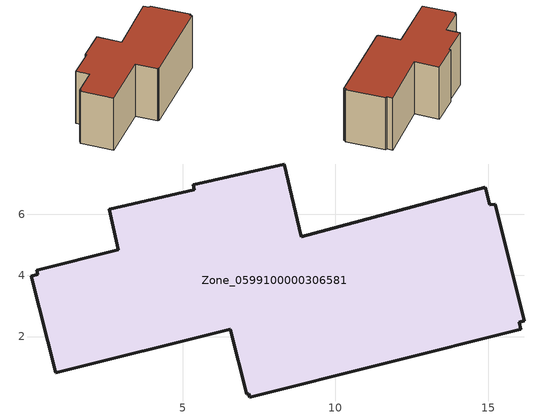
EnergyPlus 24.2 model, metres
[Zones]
Zone_0599100000306581
 floor ground (C_G): 6.56,2.24 0.84,0.81 0.04,3.97 0.26,4.04 0.22,4.17 2.89,4.83 2.59,6.17 5.38,6.81 5.35,6.97 8.33,7.65 8.88,5.26 14.91,6.89 15.05,6.32 15.23,6.34 16.19,2.51 16.01,2.46 16.07,2.25 7.2,0.02 7.17,0.13 7.09,0.11 z0
 wall outside (C_F): 5.35,6.97 5.38,6.81 2.59,6.17 2.89,4.83 0.22,4.17 0.26,4.04 0.04,3.97 0.84,0.81 6.56,2.24 7.09,0.11 7.17,0.13 7.2,0.02 16.07,2.25 16.01,2.46 16.19,2.51 15.23,6.34 15.05,6.32 14.91,6.89 8.88,5.26 8.33,7.65 5.35,6.97 z0:5.78
 roof outside (C_R): 0.22,4.17 0.26,4.04 0.04,3.97 0.84,0.81 6.56,2.24 7.09,0.11 7.17,0.13 7.2,0.02 16.07,2.25 16.01,2.46 16.19,2.51 15.23,6.34 15.05,6.32 14.91,6.89 8.88,5.26 8.33,7.65 5.35,6.97 5.38,6.81 2.59,6.17 2.89,4.83 z5.78
[BUILDING]
Pand.0599100000306581: North Axis=0; Terrain=City; Loads Convergence Tolerance Value=0.04; Temperature Convergence Tolerance Value=0.4; Solar Distribution=FullExterior; Maximum Number of Warmup Days=25; Minimum Number of Warmup Days=1
[Site:Location]
Rotterdam.The.Hague.AP_ZH_NLD Design_Conditions: Latitude=51.96; Longitude=4.45; Time Zone=1; Elevation=-4.5
[SITE:GROUNDTEMPERATURE:BUILDINGSURFACE]
18, 18, 18, 18, 18, 18, 18, 18, 18, 18, 18, 18
[MATERIAL] Thermal Absorptance=0.9; Solar Absorptance=0.7; Visible Absorptance=0.7
Name | Roughness | Thickness | Conductivity | Density | Specific Heat
G.TI.1965-1974 | MediumSmooth | 0.15 | 0.882353 | 540 | 1210
F.TI.1965-1974 | Rough | 0.3 | 0.697674 | 1920 | 840
R.TI.1965-1974 | MediumRough | 0.2 | 0.232558 | 1500 | 1000
[CONSTRUCTION]
C_G: G.TI.1965-1974
C_F: F.TI.1965-1974
C_R: R.TI.1965-1974
[ZONE]
Zone_0599100000306581: Type=1; Multiplier=1; Ceiling Height=Autocalculate; Volume=Autocalculate; Floor Area=autocalculate; Part of Total Floor Area=Yes
[ZONEINFILTRATION:DESIGNFLOWRATE]
Infil_Zone_0599100000306581: Zone or ZoneList or Space or SpaceList=Zone_0599100000306581; Schedule=AlwaysOn; Design Flow Rate Calculation Method=Flow/Area; Flow Rate per Floor Area=0.003; Constant Term Coefficient=1; Temperature Term Coefficient=0; Velocity Term Coefficient=0; Velocity Squared Term Coefficient=0
[HVACTEMPLATE:ZONE:IDEALLOADSAIRSYSTEM]
Zone_0599100000306581: Maximum Heating Supply Air Temperature=50; Minimum Cooling Supply Air Temperature=13; Maximum Heating Supply Air Humidity Ratio=0.0156; Minimum Cooling Supply Air Humidity Ratio=0.0077; Heating Limit=NoLimit; Cooling Limit=NoLimit; Dehumidification Control Type=ConstantSensibleHeatRatio; Cooling Sensible Heat Ratio=0.7; Dehumidification Setpoint=60; Humidification Control Type=None; Humidification Setpoint=30; Outdoor Air Method=None; Outdoor Air Flow Rate per Person=0.00944; Outdoor Air Flow Rate per Zone Floor Area=0; Outdoor Air Flow Rate per Zone=0; Demand Controlled Ventilation Type=None; Outdoor Air Economizer Type=NoEconomizer; Heat Recovery Type=None; Sensible Heat Recovery Effectiveness=0.7; Latent Heat Recovery Effectiveness=0.65
[ZONECONTROL:THERMOSTAT]
ThermostatControl_Zone_0599100000306581: Zone or ZoneList=Zone_0599100000306581; Control Type Schedule=DualSetpointControlType; Control 1=Thermostat_Zone_0599100000306581; Temperature Difference Between Cutout And Setpoint=0
[THERMOSTATSETPOINT:DUALSETPOINT]
Thermostat_Zone_0599100000306581: Heating Setpoint Temperature Schedule=HeatingSetpoint_Zone_0599100000306581; Cooling Setpoint Temperature Schedule=CoolingSetpoint_Zone_0599100000306581
[SCHEDULE:COMPACT]
HeatingSetpoint_Zone_0599100000306581: Through: 12/31, For: AllDays, Until: 24:00, 21
CoolingSetpoint_Zone_0599100000306581: Through: 12/31, For: AllDays, Until: 24:00, 24
DualSetpointControlType: Through: 12/31, For: AllDays, Until: 24:00, 4
AlwaysOn: Through: 12/31, For: AllDays, Until: 24:00, 1
